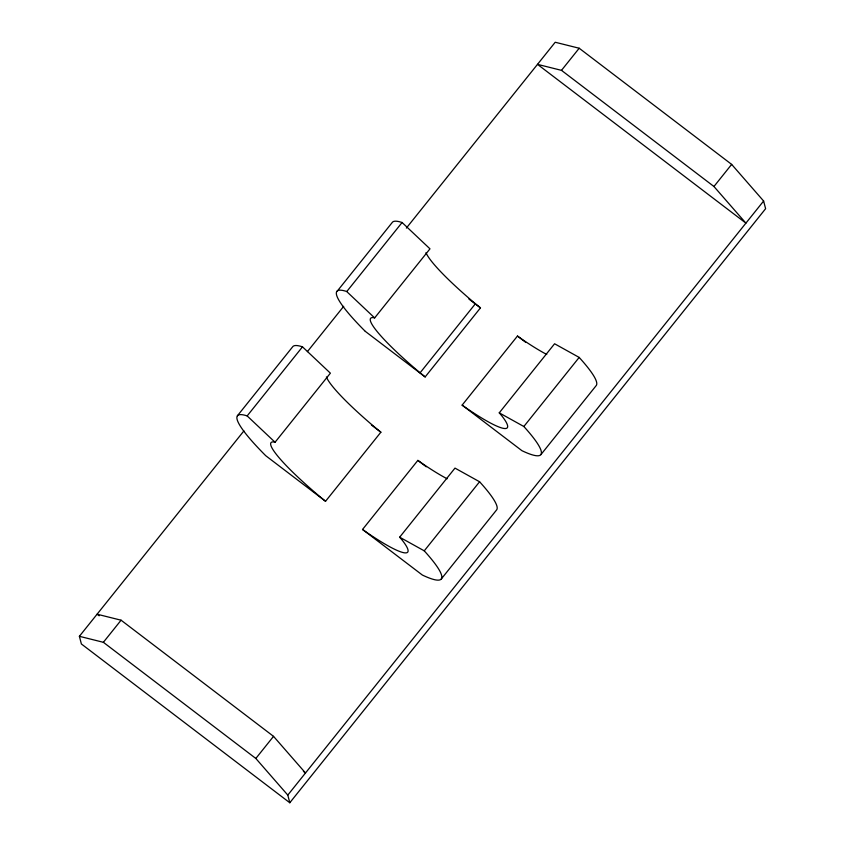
<?xml version="1.0" encoding="UTF-8"?>
<svg xmlns="http://www.w3.org/2000/svg" width="845" height="845" viewBox="0 0 845 845"><rect width="100%" height="100%" fill="white"/><g stroke="black" fill="none" stroke-linecap="round" stroke-linejoin="round"><path stroke-width="1.27" d="M237.392 415.803L292.719 346.725A130.595 17.576 38.7 0 1 302.489 346.841L330.384 373.173L275.058 442.252L273.273 441.882A87.542 11.777 38.7 0 0 320.508 497.156L325.547 501.286L380.873 432.207L375.835 428.077A87.542 11.777 38.7 0 1 326.413 376.944M336.986 291.462L392.312 222.383A130.574 17.576 38.7 0 1 402.083 222.51L429.978 248.842L374.652 317.91L372.856 317.551A87.542 11.777 38.7 0 0 420.092 372.814L425.141 376.944L480.467 307.876L475.418 303.735A87.542 11.777 38.7 0 1 426.007 252.602M325.547 501.286L265.721 455.698A130.574 17.576 38.7 0 1 247.162 415.92L302.489 346.841M402.083 222.51L346.746 291.578L374.652 317.91M406.371 228.076L555.207 42.25L579.195 48.239L731.654 164.395L763.616 201.025L765.612 208.694L289.793 802.75L81.384 643.974L79.388 636.306L243.899 430.918M307.4 351.636L343.693 306.334M79.388 636.306L103.375 642.306L121.078 620.198L273.537 736.354L305.499 772.985L303.408 771.39M561.481 70.346L713.951 186.502L745.913 223.133L537.504 64.357L561.481 70.346L579.195 48.239M420.092 372.814L475.418 303.735M362.537 529.466L367.395 532.878A87.542 11.777 38.7 0 0 402.093 540.029L399.664 537.188L454.99 468.109L479.58 481.766L424.253 550.845A130.574 17.576 38.7 0 1 422.363 575.044L362.537 529.466L417.863 460.398L422.722 463.799A87.542 11.777 38.7 0 0 447.174 478.788M462.13 405.135L466.989 408.536A87.542 11.777 38.7 0 0 501.687 415.698L499.258 412.846L554.584 343.767L579.174 357.424L523.847 426.503A130.658 17.587 38.7 0 1 521.957 450.702L462.13 405.135L517.457 336.056L522.316 339.458A87.542 11.777 38.7 0 0 546.757 354.456M289.793 802.75L287.796 795.092L255.834 758.461L273.537 736.354M713.951 186.502L731.654 164.395M441.312 578.952L496.638 509.873A130.595 17.576 38.7 0 0 479.633 481.808M540.906 454.61L596.232 385.542A130.574 17.576 38.7 0 0 579.174 357.424M287.796 795.092L763.616 201.025M121.078 620.198L97.09 614.209L99.182 615.804M499.258 412.846L523.847 426.503M399.664 537.188L424.253 550.845M468.922 299.077L480.467 307.876M517.457 336.056L525.854 342.447M365.304 331.367L425.141 376.944M371.43 425.014L380.873 432.207M417.863 460.398L426.26 466.789M103.375 642.306L255.834 758.461M247.162 415.92L275.058 442.252M365.198 331.282A130.658 17.587 38.7 0 1 346.64 291.483"/></g></svg>
